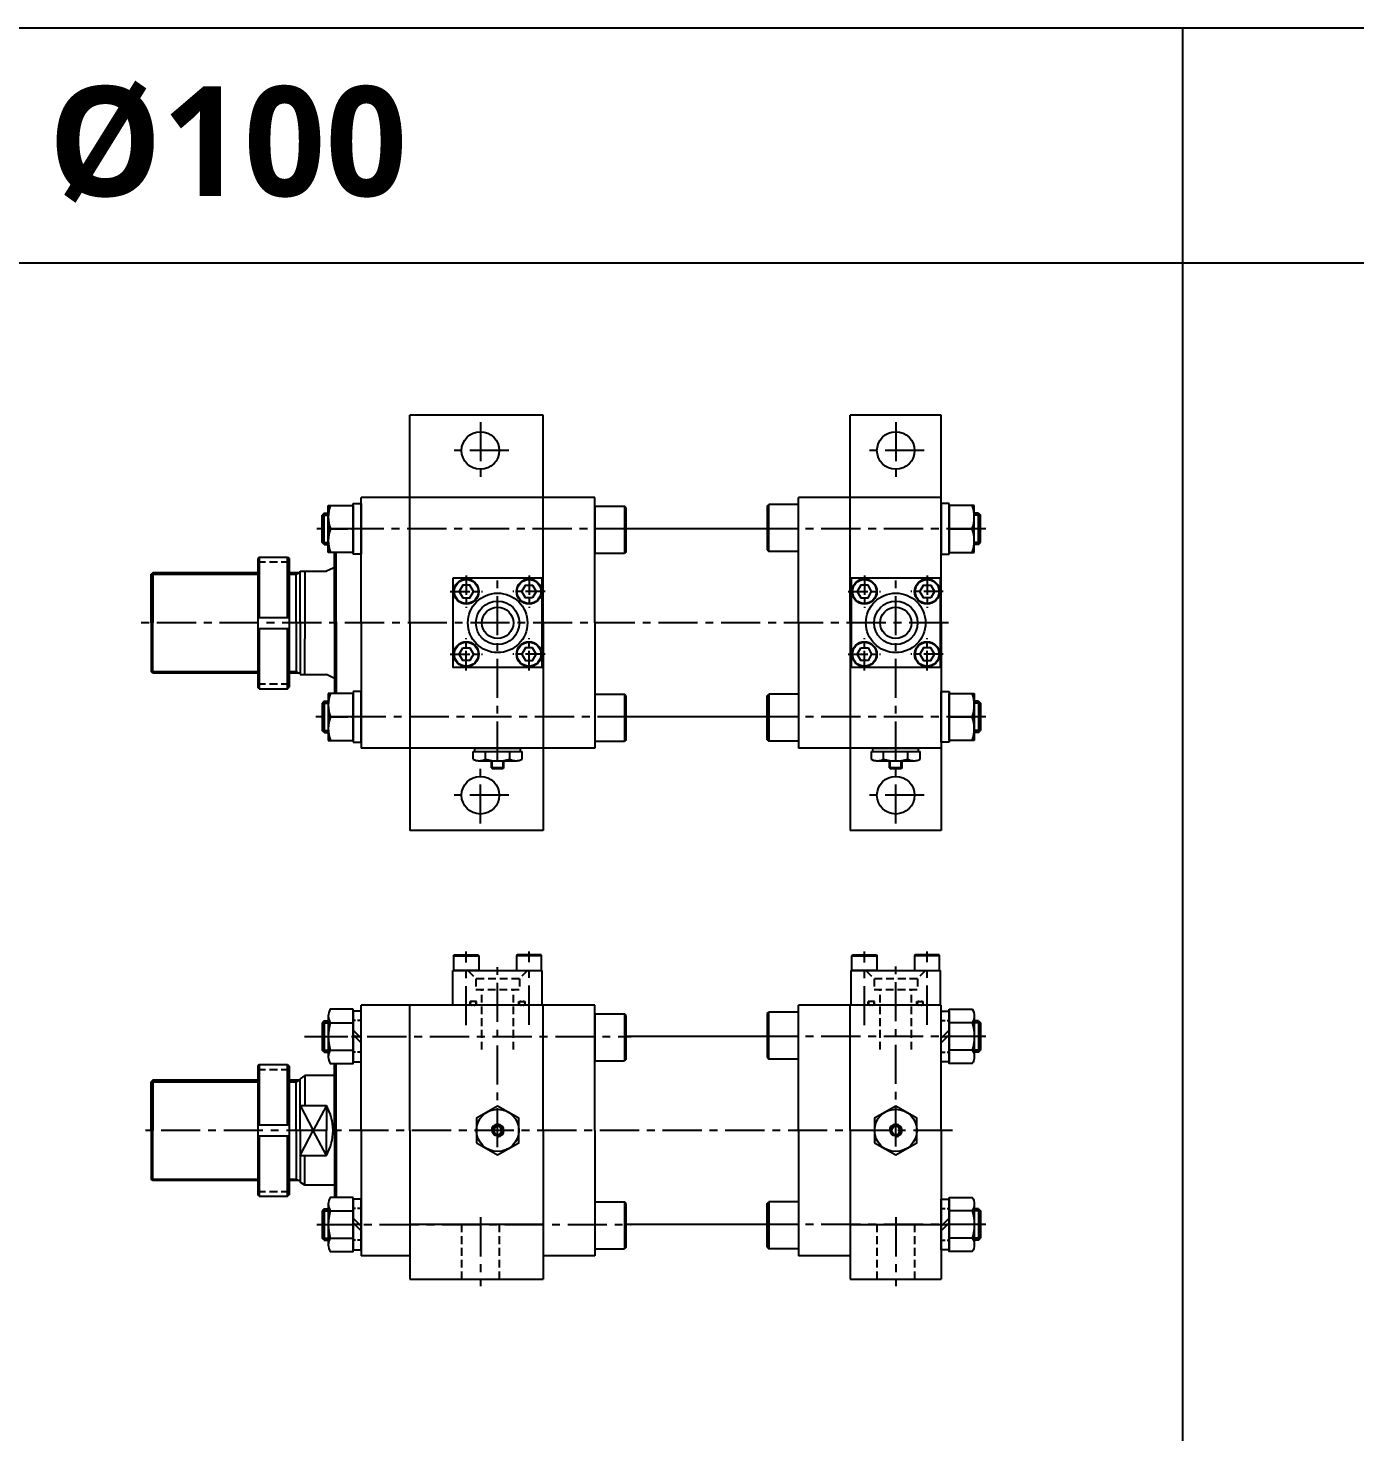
# Model space of a CAD drawing. Extents: x -819 to 10154, y 0 to 4840.
# Drawn here: x 4012 to 4858, y 3944 to 4840 of the extents above; entities that cross this region are included whole.
import ezdxf

# ---------------------------------------------------------------- set-up
doc = ezdxf.new("R2010")
doc.units = 0
doc.header["$LTSCALE"] = 10
doc.header["$MEASUREMENT"] = 0
for name, pattern in [('CENTER', [2, 1.25, -0.25, 0.25, -0.25]), ('CENTERX2', [4, 2.5, -0.5, 0.5, -0.5]), ('HIDDEN', [0.375, 0.25, -0.125]), ('HIDDENX2', [0.75, 0.5, -0.25])]:
    doc.linetypes.add(name, pattern=pattern)
doc.layers.get('0').update_dxf_attribs({"linetype": 'CONTINUOUS'})
doc.layers.get('DEFPOINTS').update_dxf_attribs({"linetype": 'CONTINUOUS'})
for name, color, linetype in [('CEN', 1, 'CENTERX2'), ('CENTER', 1, 'CENTER'), ('HID', 2, 'HIDDENX2'), ('HIDDEN', 2, 'HIDDEN'), ('ML', 7, 'CONTINUOUS')]:
    doc.layers.add(name, color=color, linetype=linetype)
doc.styles.add('문자', font='romans.shx')

msp = doc.modelspace()

# ---------------------------------------------------------------- linework, layer by layer
for p, q in [((6210.31, 4839.75), (0, 4839.75)), ((4748.59, 3047.75), (4748.59, 4839.75)), ((6210.31, 4689.75), (3602.84, 4689.75))]:
    msp.add_line(p, q)
at = {"color": 7, "linetype": 'Continuous'}
for p, q in [((4295.93, 4373.1), (4295.93, 4378.12)), ((4295.93, 4378.12), (4302.26, 4378.12)), ((4296.93, 4378.12), (4296.93, 4380.12)), ((4296.93, 4380.12), (4326.1, 4380.12)), ((4302.26, 4378.12), (4327.1, 4378.12)), ((4303.72, 4373.1), (4303.72, 4378.12)), ((4319.31, 4373.1), (4319.31, 4378.12)), ((4326.1, 4378.12), (4326.1, 4380.12)), ((4327.1, 4373.1), (4327.1, 4378.12)), ((4549.93, 4373.1), (4549.93, 4378.12)), ((4549.93, 4378.12), (4556.26, 4378.12)), ((4550.93, 4378.12), (4550.93, 4380.12)), ((4550.93, 4380.12), (4580.1, 4380.12)), ((4556.26, 4378.12), (4581.1, 4378.12)), ((4557.72, 4373.1), (4557.72, 4378.12)), ((4573.31, 4373.1), (4573.31, 4378.12)), ((4580.1, 4378.12), (4580.1, 4380.12)), ((4581.1, 4373.1), (4581.1, 4378.12)), ((4299.1, 4372.12), (4323.93, 4372.12)), ((4307.51, 4372.37), (4307.51, 4372.37)), ((4307.51, 4367.62), (4307.51, 4372.12)), ((4307.51, 4367.62), (4308.01, 4367.12)), ((4315.51, 4367.62), (4307.51, 4367.62)), ((4308.01, 4367.12), (4315.01, 4367.12)), ((4315.51, 4367.62), (4315.01, 4367.12)), ((4315.51, 4367.62), (4315.51, 4372.12)), ((4553.1, 4372.12), (4577.93, 4372.12)), ((4561.51, 4372.37), (4561.51, 4372.37)), ((4561.51, 4367.62), (4561.51, 4372.12)), ((4561.51, 4367.62), (4562.01, 4367.12)), ((4569.51, 4367.62), (4561.51, 4367.62)), ((4562.01, 4367.12), (4569.01, 4367.12)), ((4569.51, 4367.62), (4569.01, 4367.12)), ((4569.51, 4367.62), (4569.51, 4372.12))]:
    msp.add_line(p, q, dxfattribs=at)
for points in [[(4298.01, 4128.36), (4311.51, 4120.56), (4325.01, 4128.36), (4325.01, 4143.94), (4311.51, 4151.74), (4298.01, 4143.94)], [(4552.01, 4128.36), (4565.51, 4120.56), (4579.01, 4128.36), (4579.01, 4143.94), (4565.51, 4151.74), (4552.01, 4143.94)], [(4310.07, 4138.65), (4308.63, 4136.15), (4310.07, 4133.65), (4312.96, 4133.65), (4314.4, 4136.15), (4312.96, 4138.65)], [(4564.07, 4138.65), (4562.63, 4136.15), (4564.07, 4133.65), (4566.96, 4133.65), (4568.4, 4136.15), (4566.96, 4138.65)]]:
    msp.add_lwpolyline(points, close=True, dxfattribs=at)
for centre, radius in [((4311.51, 4136.15), 13.5), ((4565.51, 4136.15), 13.5), ((4311.51, 4136.15), 3.5), ((4565.51, 4136.15), 3.5)]:
    msp.add_circle(centre, radius, dxfattribs=at)
for centre, radius, start, end in [((4299.1, 4377.74), 5.62, 235.61575, 270), ((4299.82, 4380.34), 8.22, 241.70064, 298.29936), ((4311.51, 4403.46), 31.35, 255.61718, 270.01407), ((4311.52, 4403.46), 31.35, 269.98593, 284.38282), ((4323.21, 4380.34), 8.22, 241.70064, 298.29936), ((4553.1, 4377.74), 5.62, 235.61575, 270), ((4553.82, 4380.34), 8.22, 241.70064, 298.29936), ((4565.51, 4403.46), 31.35, 255.61718, 270.01407), ((4565.52, 4403.46), 31.35, 269.98593, 284.38282), ((4577.21, 4380.34), 8.22, 241.70064, 298.29936)]:
    msp.add_arc(centre, radius, start, end, dxfattribs=at)
at = {"layer": 'CEN'}
for p, q in [((4300.51, 4588.27), (4300.51, 4551.97)), ((4565.51, 4588.27), (4565.51, 4551.97)), ((4318.66, 4570.12), (4282.37, 4570.12)), ((4583.66, 4570.12), (4547.37, 4570.12)), ((4398.83, 4520.12), (4196.14, 4520.12)), ((4622.94, 4520.12), (4474.77, 4520.12)), ((4311.51, 4372.27), (4311.51, 4491.67)), ((4565.51, 4372.24), (4565.51, 4491.67)), ((4599.1, 4460.12), (4083.15, 4460.12)), ((4400.26, 4400.12), (4195.46, 4400.12)), ((4622.94, 4400.12), (4474.77, 4400.12)), ((4300.51, 4331.97), (4300.51, 4368.27)), ((4565.51, 4331.97), (4565.51, 4368.27)), ((4318.66, 4350.12), (4282.37, 4350.12)), ((4583.66, 4350.12), (4547.37, 4350.12)), ((4291.51, 4203.33), (4291.51, 4250.42)), ((4331.51, 4203.59), (4331.51, 4250.42)), ((4545.51, 4203.33), (4545.51, 4250.42)), ((4585.51, 4203.59), (4585.51, 4250.42)), ((4311.51, 4125.41), (4311.51, 4241.42)), ((4565.51, 4125.89), (4565.51, 4241.42)), ((4188.31, 4196.15), (4396.71, 4196.15)), ((4622.94, 4196.15), (4474.77, 4196.15)), ((4601.77, 4136.15), (4083.15, 4136.15)), ((4300.51, 4080.8), (4300.51, 4036.74)), ((4565.51, 4080.8), (4565.51, 4036.74)), ((4196.19, 4076.15), (4396.71, 4076.15)), ((4622.94, 4076.15), (4474.77, 4076.15))]:
    msp.add_line(p, q, dxfattribs=at)
at = {"layer": 'CENTER'}
for p, q in [((4203.32, 4520.12), (4219.5, 4520.12)), ((4615.7, 4520.12), (4599.52, 4520.12)), ((4291.51, 4490.43), (4291.51, 4469.81)), ((4331.51, 4490.43), (4331.51, 4469.81)), ((4545.51, 4490.43), (4545.51, 4469.81)), ((4585.51, 4490.43), (4585.51, 4469.81)), ((4281.2, 4480.12), (4301.83, 4480.12)), ((4341.83, 4480.12), (4321.2, 4480.12)), ((4535.2, 4480.12), (4555.83, 4480.12)), ((4595.83, 4480.12), (4575.2, 4480.12)), ((4291.51, 4429.81), (4291.51, 4450.43)), ((4331.51, 4429.81), (4331.51, 4450.43)), ((4545.51, 4429.81), (4545.51, 4450.43)), ((4585.51, 4429.81), (4585.51, 4450.43)), ((4281.2, 4440.12), (4301.83, 4440.12)), ((4341.83, 4440.12), (4321.2, 4440.12)), ((4535.2, 4440.12), (4555.83, 4440.12)), ((4595.83, 4440.12), (4575.2, 4440.12)), ((4203.32, 4400.12), (4219.5, 4400.12)), ((4615.7, 4400.12), (4599.52, 4400.12)), ((4203.32, 4196.15), (4219.5, 4196.15)), ((4224.6, 4196.15), (4219.32, 4196.15)), ((4594.42, 4196.15), (4599.7, 4196.15)), ((4615.7, 4196.15), (4599.52, 4196.15)), ((4203.32, 4076.15), (4219.5, 4076.15)), ((4224.6, 4076.15), (4219.32, 4076.15)), ((4594.42, 4076.15), (4599.7, 4076.15)), ((4615.7, 4076.15), (4599.52, 4076.15))]:
    msp.add_line(p, q, dxfattribs=at)
at = {"layer": 'DEFPOINTS', "color": 0, "linetype": 'ByBlock'}
for p in [(4203.41, 4183.65), (4185.51, 4103.15), (4203.43, 4088.65)]:
    msp.add_point(p, dxfattribs=at)
at = {"layer": 'HID'}
for p, q in [((4158.45, 4499.12), (4178.45, 4499.12)), ((4158.45, 4421.12), (4178.45, 4421.12)), ((4292.51, 4238.15), (4297.66, 4233)), ((4330.51, 4238.15), (4325.36, 4233)), ((4546.51, 4238.15), (4551.66, 4233)), ((4584.51, 4238.15), (4579.36, 4233)), ((4325.36, 4233), (4297.66, 4233)), ((4297.66, 4233), (4297.66, 4226.15)), ((4325.36, 4233), (4325.36, 4226.15)), ((4579.36, 4233), (4551.66, 4233)), ((4551.66, 4233), (4551.66, 4226.15)), ((4579.36, 4233), (4579.36, 4226.15)), ((4297.66, 4226.15), (4325.36, 4226.15)), ((4301.51, 4187.82), (4301.51, 4226.15)), ((4321.51, 4187.82), (4321.51, 4226.15)), ((4551.66, 4226.15), (4579.36, 4226.15)), ((4555.51, 4187.82), (4555.51, 4226.15)), ((4575.51, 4187.82), (4575.51, 4226.15)), ((4294.01, 4216.15), (4294.01, 4218.55)), ((4298.01, 4218.55), (4294.01, 4218.55)), ((4298.01, 4216.15), (4298.01, 4218.55)), ((4325.01, 4216.15), (4325.01, 4218.55)), ((4325.01, 4218.55), (4329.01, 4218.55)), ((4329.01, 4216.15), (4329.01, 4218.55)), ((4548.01, 4216.15), (4548.01, 4218.55)), ((4552.01, 4218.55), (4548.01, 4218.55)), ((4552.01, 4216.15), (4552.01, 4218.55)), ((4579.01, 4216.15), (4579.01, 4218.55)), ((4579.01, 4218.55), (4583.01, 4218.55)), ((4583.01, 4216.15), (4583.01, 4218.55)), ((4158.45, 4175.15), (4178.45, 4175.15)), ((4158.45, 4097.15), (4178.45, 4097.15)), ((4288.51, 4076.15), (4288.51, 4041.15)), ((4312.51, 4076.15), (4312.51, 4041.15)), ((4553.51, 4076.15), (4553.51, 4041.15)), ((4577.51, 4076.15), (4577.51, 4041.15))]:
    msp.add_line(p, q, dxfattribs=at)
for centre, start, end in [((4295.25, 4217.35), 90, 270), ((4296.59, 4217.35), 270, 90), ((4326.44, 4217.35), 90, 270), ((4327.78, 4217.35), 270, 90), ((4549.25, 4217.35), 90, 270), ((4550.59, 4217.35), 270, 90), ((4580.44, 4217.35), 90, 270), ((4581.78, 4217.35), 270, 90)]:
    msp.add_arc(centre, 1.2, start, end, dxfattribs=at)
at = {"layer": 'HIDDEN'}
for p, q in [((4224.51, 4206.25), (4219.41, 4206.25)), ((4594.51, 4206.25), (4599.61, 4206.25)), ((4224.51, 4186.05), (4219.41, 4186.05)), ((4594.51, 4186.05), (4599.61, 4186.05)), ((4224.51, 4086.25), (4219.41, 4086.25)), ((4594.51, 4086.25), (4599.61, 4086.25)), ((4224.51, 4066.05), (4219.41, 4066.05)), ((4594.51, 4066.05), (4599.61, 4066.05))]:
    msp.add_line(p, q, dxfattribs=at)
at = {"layer": 'ML'}
for p, q in [((4255.51, 4460.12), (4255.51, 4592.62)), ((4340.51, 4592.62), (4255.51, 4592.62)), ((4340.51, 4460.12), (4340.51, 4592.62)), ((4536.51, 4460.12), (4536.51, 4592.62)), ((4594.51, 4592.62), (4536.51, 4592.62)), ((4594.51, 4460.12), (4594.51, 4592.62)), ((4203.41, 4505.12), (4203.41, 4535.12)), ((4203.41, 4535.12), (4219.41, 4535.12)), ((4219.41, 4503.92), (4219.41, 4536.32)), ((4219.41, 4536.32), (4224.51, 4536.32)), ((4219.41, 4535.12), (4219.41, 4505.12)), ((4224.51, 4460.12), (4224.51, 4540.12)), ((4373.51, 4540.12), (4224.51, 4540.12)), ((4224.51, 4536.32), (4224.51, 4503.92)), ((4255.51, 4460.12), (4255.51, 4540.12)), ((4340.51, 4460.12), (4340.51, 4540.12)), ((4373.51, 4460.12), (4373.51, 4540.12)), ((4373.51, 4534.53), (4373.51, 4504.53)), ((4373.51, 4534.53), (4392.51, 4534.53)), ((4392.51, 4534.53), (4392.51, 4504.53)), ((4393.51, 4533.53), (4392.51, 4534.53)), ((4483.51, 4534.7), (4484.51, 4535.7)), ((4483.51, 4534.7), (4483.51, 4506.7)), ((4503.51, 4535.7), (4484.51, 4535.7)), ((4484.51, 4505.7), (4484.51, 4535.7)), ((4503.51, 4460.12), (4503.51, 4540.12)), ((4594.51, 4540.12), (4503.51, 4540.12)), ((4594.51, 4540.12), (4503.51, 4540.12)), ((4536.51, 4460.12), (4536.51, 4540.12)), ((4594.51, 4460.12), (4594.51, 4540.12)), ((4594.51, 4536.32), (4594.51, 4503.92)), ((4599.61, 4536.32), (4594.51, 4536.32)), ((4599.61, 4503.92), (4599.61, 4536.32)), ((4599.61, 4535.12), (4599.61, 4505.12)), ((4615.61, 4535.12), (4599.61, 4535.12)), ((4615.61, 4505.12), (4615.61, 4535.12)), ((4200.76, 4530.12), (4199.51, 4528.87)), ((4199.51, 4511.37), (4199.51, 4528.87)), ((4200.76, 4530.12), (4203.41, 4530.12)), ((4200.76, 4510.12), (4200.76, 4530.12)), ((4393.51, 4505.53), (4393.51, 4533.53)), ((4618.26, 4530.12), (4615.61, 4530.12)), ((4618.26, 4510.12), (4618.26, 4530.12)), ((4618.26, 4530.12), (4619.51, 4528.87)), ((4619.51, 4511.37), (4619.51, 4528.87)), ((4219.41, 4520.12), (4204.75, 4520.12)), ((4483.51, 4520.12), (4393.51, 4520.12)), ((4599.61, 4520.12), (4614.27, 4520.12)), ((4200.76, 4510.12), (4199.51, 4511.37)), ((4200.76, 4510.12), (4203.41, 4510.12)), ((4618.26, 4510.12), (4615.61, 4510.12)), ((4618.26, 4510.12), (4619.51, 4511.37)), ((4159.45, 4502.12), (4158.45, 4501.12)), ((4158.45, 4501.12), (4158.45, 4419.12)), ((4159.45, 4502.12), (4159.45, 4463.62)), ((4159.45, 4502.12), (4177.45, 4502.12)), ((4177.45, 4463.62), (4177.45, 4502.12)), ((4177.45, 4502.12), (4178.45, 4501.12)), ((4178.45, 4501.12), (4178.45, 4419.12)), ((4219.41, 4505.12), (4203.41, 4505.12)), ((4207.51, 4460.12), (4207.51, 4505.12)), ((4208.51, 4460.12), (4208.51, 4505.12)), ((4224.51, 4503.92), (4219.41, 4503.92)), ((4373.51, 4504.53), (4392.51, 4504.53)), ((4393.51, 4505.53), (4392.51, 4504.53)), ((4483.51, 4506.7), (4484.51, 4505.7)), ((4503.51, 4505.7), (4484.51, 4505.7)), ((4594.51, 4503.92), (4599.61, 4503.92)), ((4599.61, 4505.12), (4615.61, 4505.12)), ((4091.51, 4492.12), (4090.51, 4491.12)), ((4090.51, 4460.12), (4090.51, 4491.12)), ((4158.45, 4492.12), (4091.51, 4492.12)), ((4091.51, 4492.12), (4091.51, 4460.12)), ((4185.51, 4492.12), (4178.45, 4492.12)), ((4183.03, 4460.12), (4183.03, 4492.12)), ((4185.51, 4460.12), (4185.51, 4493.12)), ((4185.51, 4493.12), (4202.21, 4493.12)), ((4188.51, 4493.12), (4188.51, 4449.89)), ((4206.46, 4495.12), (4202.21, 4493.12)), ((4207.51, 4495.12), (4206.46, 4495.12)), ((4340.01, 4488.62), (4283.01, 4488.62)), ((4283.01, 4488.62), (4283.01, 4431.62)), ((4340.01, 4431.62), (4340.01, 4488.62)), ((4594.01, 4488.62), (4537.01, 4488.62)), ((4537.01, 4488.62), (4537.01, 4431.62)), ((4594.01, 4431.62), (4594.01, 4488.62)), ((4158.45, 4463.62), (4178.45, 4463.62)), ((4090.51, 4460.12), (4090.51, 4429.12)), ((4091.51, 4428.12), (4091.51, 4460.12)), ((4158.45, 4456.62), (4178.45, 4456.62)), ((4159.45, 4456.62), (4159.45, 4418.12)), ((4177.45, 4418.12), (4177.45, 4456.62)), ((4183.03, 4460.12), (4183.03, 4428.12)), ((4185.51, 4460.12), (4185.51, 4427.12)), ((4207.51, 4460.12), (4207.51, 4415.12)), ((4208.51, 4460.12), (4208.51, 4415.12)), ((4224.51, 4460.12), (4224.51, 4380.12)), ((4255.51, 4460.12), (4255.51, 4327.62)), ((4340.51, 4460.12), (4340.51, 4327.62)), ((4373.51, 4460.12), (4373.51, 4380.12)), ((4503.51, 4460.12), (4503.51, 4380.12)), ((4536.51, 4460.12), (4536.51, 4380.12)), ((4536.51, 4460.12), (4536.51, 4327.62)), ((4594.51, 4460.12), (4594.51, 4380.12)), ((4594.51, 4460.12), (4594.51, 4327.62)), ((4188.51, 4427.12), (4188.51, 4449.89)), ((4091.51, 4428.12), (4090.51, 4429.12)), ((4158.45, 4428.12), (4091.51, 4428.12)), ((4185.51, 4428.12), (4178.45, 4428.12)), ((4185.51, 4427.12), (4202.21, 4427.12)), ((4206.46, 4425.12), (4202.21, 4427.12)), ((4340.01, 4431.62), (4283.01, 4431.62)), ((4594.01, 4431.62), (4537.01, 4431.62)), ((4159.45, 4418.12), (4158.45, 4419.12)), ((4159.45, 4418.12), (4177.45, 4418.12)), ((4177.45, 4418.12), (4178.45, 4419.12)), ((4207.51, 4425.12), (4206.46, 4425.12)), ((4200.76, 4410.12), (4199.51, 4408.87)), ((4199.51, 4408.87), (4199.51, 4391.37)), ((4200.76, 4410.12), (4203.41, 4410.12)), ((4200.76, 4410.12), (4200.76, 4390.12)), ((4203.41, 4415.12), (4203.41, 4385.12)), ((4219.41, 4415.12), (4203.41, 4415.12)), ((4219.41, 4416.32), (4219.41, 4383.92)), ((4224.51, 4416.32), (4219.41, 4416.32)), ((4219.41, 4385.12), (4219.41, 4415.12)), ((4224.51, 4383.92), (4224.51, 4416.32)), ((4373.51, 4414.53), (4373.51, 4384.53)), ((4373.51, 4414.53), (4392.51, 4414.53)), ((4392.51, 4414.53), (4392.51, 4384.53)), ((4393.51, 4413.53), (4392.51, 4414.53)), ((4393.51, 4385.53), (4393.51, 4413.53)), ((4483.51, 4413.53), (4484.51, 4414.53)), ((4483.51, 4385.53), (4483.51, 4413.53)), ((4503.51, 4414.53), (4484.51, 4414.53)), ((4484.51, 4414.53), (4484.51, 4384.53)), ((4594.51, 4416.32), (4599.61, 4416.32)), ((4594.51, 4383.92), (4594.51, 4416.32)), ((4599.61, 4416.32), (4599.61, 4383.92)), ((4599.61, 4415.12), (4615.61, 4415.12)), ((4599.61, 4385.12), (4599.61, 4415.12)), ((4615.61, 4415.12), (4615.61, 4385.12)), ((4618.26, 4410.12), (4615.61, 4410.12)), ((4618.26, 4410.12), (4619.51, 4408.87)), ((4618.26, 4410.12), (4618.26, 4390.12)), ((4619.51, 4408.87), (4619.51, 4391.37)), ((4219.41, 4400.12), (4204.75, 4400.12)), ((4483.51, 4400.12), (4393.51, 4400.12)), ((4599.61, 4400.12), (4614.27, 4400.12)), ((4200.76, 4390.12), (4199.51, 4391.37)), ((4618.26, 4390.12), (4619.51, 4391.37)), ((4200.76, 4390.12), (4203.41, 4390.12)), ((4203.41, 4385.12), (4219.41, 4385.12)), ((4219.41, 4383.92), (4224.51, 4383.92)), ((4373.51, 4384.53), (4392.51, 4384.53)), ((4393.51, 4385.53), (4392.51, 4384.53)), ((4483.51, 4385.53), (4484.51, 4384.53)), ((4503.51, 4384.53), (4484.51, 4384.53)), ((4599.61, 4383.92), (4594.51, 4383.92)), ((4615.61, 4385.12), (4599.61, 4385.12)), ((4618.26, 4390.12), (4615.61, 4390.12)), ((4373.51, 4380.12), (4224.51, 4380.12)), ((4594.51, 4380.12), (4503.51, 4380.12)), ((4340.51, 4327.62), (4255.51, 4327.62)), ((4594.51, 4327.62), (4536.51, 4327.62)), ((4283.51, 4247.55), (4283.86, 4248.15)), ((4283.51, 4247.55), (4299.51, 4247.55)), ((4283.51, 4238.15), (4283.51, 4247.55)), ((4283.86, 4248.15), (4299.17, 4248.15)), ((4299.17, 4248.15), (4299.51, 4247.55)), ((4299.51, 4247.55), (4299.51, 4238.15)), ((4323.86, 4248.15), (4323.51, 4247.55)), ((4339.51, 4247.55), (4323.51, 4247.55)), ((4323.51, 4247.55), (4323.51, 4238.15)), ((4339.17, 4248.15), (4323.86, 4248.15)), ((4339.51, 4247.55), (4339.17, 4248.15)), ((4339.51, 4238.15), (4339.51, 4247.55)), ((4537.51, 4247.55), (4537.86, 4248.15)), ((4537.51, 4247.55), (4553.51, 4247.55)), ((4537.51, 4238.15), (4537.51, 4247.55)), ((4537.86, 4248.15), (4553.17, 4248.15)), ((4553.17, 4248.15), (4553.51, 4247.55)), ((4553.51, 4247.55), (4553.51, 4238.15)), ((4577.86, 4248.15), (4577.51, 4247.55)), ((4593.51, 4247.55), (4577.51, 4247.55)), ((4577.51, 4247.55), (4577.51, 4238.15)), ((4593.17, 4248.15), (4577.86, 4248.15)), ((4593.51, 4247.55), (4593.17, 4248.15)), ((4593.51, 4238.15), (4593.51, 4247.55)), ((4283.01, 4238.15), (4340.01, 4238.15)), ((4283.01, 4216.15), (4283.01, 4238.15)), ((4299.51, 4238.15), (4283.51, 4238.15)), ((4340.01, 4216.15), (4340.01, 4238.15)), ((4537.01, 4238.15), (4594.01, 4238.15)), ((4537.01, 4216.15), (4537.01, 4238.15)), ((4553.51, 4238.15), (4537.51, 4238.15)), ((4594.01, 4216.15), (4594.01, 4238.15)), ((4224.51, 4136.15), (4224.51, 4216.15)), ((4373.51, 4216.15), (4224.51, 4216.15)), ((4255.51, 4136.15), (4255.51, 4216.15)), ((4340.51, 4136.15), (4340.51, 4216.15)), ((4373.51, 4136.15), (4373.51, 4216.15)), ((4483.51, 4210.73), (4484.51, 4211.73)), ((4503.51, 4211.73), (4484.51, 4211.73)), ((4484.51, 4181.73), (4484.51, 4211.73)), ((4594.51, 4216.15), (4503.51, 4216.15)), ((4503.51, 4136.15), (4503.51, 4216.15)), ((4594.51, 4216.15), (4503.51, 4216.15)), ((4536.51, 4136.15), (4536.51, 4216.15)), ((4594.51, 4136.15), (4594.51, 4216.15)), ((4200.76, 4206.15), (4199.51, 4204.9)), ((4199.51, 4204.9), (4199.51, 4187.4)), ((4200.76, 4206.15), (4200.76, 4186.15)), ((4200.76, 4206.15), (4203.41, 4206.15)), ((4203.41, 4209.14), (4203.41, 4183.16)), ((4204.75, 4204.81), (4219.41, 4204.81)), ((4373.51, 4210.57), (4392.51, 4210.57)), ((4373.51, 4210.57), (4373.51, 4180.57)), ((4392.51, 4210.57), (4392.51, 4180.57)), ((4393.51, 4209.57), (4392.51, 4210.57)), ((4393.51, 4181.57), (4393.51, 4209.57)), ((4483.51, 4210.73), (4483.51, 4182.73)), ((4614.27, 4204.81), (4599.61, 4204.81)), ((4615.61, 4209.14), (4615.61, 4183.16)), ((4618.26, 4206.15), (4615.61, 4206.15)), ((4618.26, 4206.15), (4618.26, 4186.15)), ((4618.26, 4206.15), (4619.51, 4204.9)), ((4619.51, 4204.9), (4619.51, 4187.4)), ((4224.51, 4195.04), (4219.41, 4200.14)), ((4224.51, 4192.16), (4219.41, 4197.26)), ((4483.51, 4196.15), (4393.51, 4196.15)), ((4594.51, 4195.04), (4599.61, 4200.14)), ((4594.51, 4192.16), (4599.61, 4197.26)), ((4200.76, 4186.15), (4199.51, 4187.4)), ((4200.76, 4186.15), (4203.41, 4186.15)), ((4204.75, 4187.49), (4219.41, 4187.49)), ((4614.27, 4187.49), (4599.61, 4187.49)), ((4618.26, 4186.15), (4615.61, 4186.15)), ((4618.26, 4186.15), (4619.51, 4187.4)), ((4159.45, 4178.15), (4158.45, 4177.15)), ((4158.45, 4177.15), (4158.45, 4095.15)), ((4159.45, 4178.15), (4177.45, 4178.15)), ((4159.45, 4178.15), (4159.45, 4139.65)), ((4177.45, 4178.15), (4178.45, 4177.15)), ((4177.45, 4139.65), (4177.45, 4178.15)), ((4178.45, 4177.15), (4178.45, 4095.15)), ((4207.51, 4136.15), (4207.51, 4178.83)), ((4208.51, 4136.15), (4208.51, 4178.83)), ((4373.51, 4180.57), (4392.51, 4180.57)), ((4393.51, 4181.57), (4392.51, 4180.57)), ((4483.51, 4182.73), (4484.51, 4181.73)), ((4503.51, 4181.73), (4484.51, 4181.73)), ((4091.51, 4168.15), (4090.51, 4167.15)), ((4090.51, 4136.15), (4090.51, 4167.15)), ((4091.51, 4168.15), (4091.51, 4136.15)), ((4158.45, 4168.15), (4091.51, 4168.15)), ((4185.51, 4168.15), (4178.45, 4168.15)), ((4183.03, 4136.15), (4183.03, 4168.15)), ((4188.51, 4171.15), (4185.51, 4169.15)), ((4185.51, 4136.15), (4185.51, 4169.15)), ((4207.51, 4171.15), (4188.51, 4171.15)), ((4188.51, 4171.15), (4188.51, 4152.12)), ((4185.51, 4152.12), (4202.21, 4152.12)), ((4202.21, 4152.12), (4202.21, 4136.15)), ((4158.45, 4139.65), (4178.45, 4139.65)), ((4090.51, 4136.15), (4090.51, 4105.15)), ((4091.51, 4104.15), (4091.51, 4136.15)), ((4158.45, 4132.65), (4178.45, 4132.65)), ((4159.45, 4132.65), (4159.45, 4094.15)), ((4177.45, 4094.15), (4177.45, 4132.65)), ((4183.03, 4136.15), (4183.03, 4104.15)), ((4185.51, 4136.15), (4185.51, 4103.15)), ((4202.21, 4120.19), (4202.21, 4136.15)), ((4207.51, 4136.15), (4207.51, 4093.47)), ((4208.51, 4136.15), (4208.51, 4093.47)), ((4224.51, 4136.15), (4224.51, 4056.15)), ((4255.51, 4136.15), (4255.51, 4041.15)), ((4340.51, 4136.15), (4340.51, 4041.15)), ((4373.51, 4136.15), (4373.51, 4056.15)), ((4503.51, 4136.15), (4503.51, 4056.15)), ((4536.51, 4136.15), (4536.51, 4041.15)), ((4594.51, 4136.15), (4594.51, 4041.15)), ((4185.51, 4120.19), (4202.21, 4120.19)), ((4188.51, 4101.15), (4188.51, 4120.19)), ((4091.51, 4104.15), (4090.51, 4105.15)), ((4158.45, 4104.15), (4091.51, 4104.15)), ((4185.51, 4104.15), (4178.45, 4104.15)), ((4159.45, 4094.15), (4158.45, 4095.15)), ((4177.45, 4094.15), (4178.45, 4095.15)), ((4188.51, 4101.15), (4185.51, 4103.15)), ((4207.51, 4101.15), (4188.51, 4101.15)), ((4159.45, 4094.15), (4177.45, 4094.15)), ((4200.76, 4086.15), (4199.51, 4084.9)), ((4200.76, 4086.15), (4203.41, 4086.15)), ((4200.76, 4086.15), (4200.76, 4066.15)), ((4203.41, 4089.14), (4203.41, 4063.16)), ((4373.51, 4090.57), (4373.51, 4060.57)), ((4373.51, 4090.57), (4392.51, 4090.57)), ((4392.51, 4090.57), (4392.51, 4060.57)), ((4393.51, 4089.57), (4392.51, 4090.57)), ((4393.51, 4061.57), (4393.51, 4089.57)), ((4483.51, 4089.57), (4484.51, 4090.57)), ((4483.51, 4061.57), (4483.51, 4089.57)), ((4503.51, 4090.57), (4484.51, 4090.57)), ((4484.51, 4090.57), (4484.51, 4060.57)), ((4615.61, 4089.14), (4615.61, 4063.16)), ((4618.26, 4086.15), (4615.61, 4086.15)), ((4618.26, 4086.15), (4618.26, 4066.15)), ((4618.26, 4086.15), (4619.51, 4084.9)), ((4199.51, 4084.9), (4199.51, 4067.4)), ((4204.75, 4084.81), (4219.41, 4084.81)), ((4224.51, 4075.04), (4219.41, 4080.14)), ((4224.51, 4072.16), (4219.41, 4077.26)), ((4594.51, 4075.04), (4599.61, 4080.14)), ((4594.51, 4072.16), (4599.61, 4077.26)), ((4614.27, 4084.81), (4599.61, 4084.81)), ((4619.51, 4084.9), (4619.51, 4067.4)), ((4340.51, 4076.15), (4255.51, 4076.15)), ((4483.51, 4076.15), (4393.51, 4076.15)), ((4536.51, 4076.15), (4594.51, 4076.15)), ((4200.76, 4066.15), (4199.51, 4067.4)), ((4200.76, 4066.15), (4203.41, 4066.15)), ((4204.75, 4067.49), (4219.41, 4067.49)), ((4373.51, 4060.57), (4392.51, 4060.57)), ((4393.51, 4061.57), (4392.51, 4060.57)), ((4483.51, 4061.57), (4484.51, 4060.57)), ((4503.51, 4060.57), (4484.51, 4060.57)), ((4614.27, 4067.49), (4599.61, 4067.49)), ((4618.26, 4066.15), (4615.61, 4066.15)), ((4618.26, 4066.15), (4619.51, 4067.4)), ((4255.51, 4056.15), (4224.51, 4056.15)), ((4373.51, 4056.15), (4340.51, 4056.15)), ((4536.51, 4056.15), (4503.51, 4056.15)), ((4255.51, 4041.15), (4340.51, 4041.15)), ((4536.51, 4041.15), (4594.51, 4041.15))]:
    msp.add_line(p, q, dxfattribs=at)
at = {"layer": 'ML', "color": 2}
for p, q in [((4199.51, 4528.87), (4203.41, 4528.87)), ((4619.51, 4528.87), (4615.61, 4528.87)), ((4199.51, 4511.37), (4203.41, 4511.37)), ((4619.51, 4511.37), (4615.61, 4511.37)), ((4090.51, 4491.12), (4158.45, 4491.12)), ((4178.45, 4491.12), (4183.03, 4491.12)), ((4183.03, 4491.12), (4184.83, 4492.12)), ((4090.51, 4429.12), (4158.45, 4429.12)), ((4178.45, 4429.12), (4183.03, 4429.12)), ((4183.03, 4429.12), (4184.83, 4428.12)), ((4183.03, 4429.12), (4184.83, 4428.12)), ((4199.51, 4408.87), (4203.41, 4408.87)), ((4619.51, 4408.87), (4615.61, 4408.87)), ((4199.51, 4391.37), (4203.41, 4391.37)), ((4619.51, 4391.37), (4615.61, 4391.37)), ((4308.01, 4372.31), (4308.01, 4372.31)), ((4308.01, 4367.12), (4308.01, 4372.12)), ((4315.01, 4367.12), (4315.01, 4372.12)), ((4562.01, 4372.31), (4562.01, 4372.31)), ((4562.01, 4367.12), (4562.01, 4372.12)), ((4569.01, 4367.12), (4569.01, 4372.12)), ((4199.51, 4204.9), (4203.41, 4204.9)), ((4619.51, 4204.9), (4615.61, 4204.9)), ((4199.51, 4187.4), (4203.41, 4187.4)), ((4619.51, 4187.4), (4615.61, 4187.4)), ((4090.51, 4167.15), (4158.45, 4167.15)), ((4178.45, 4167.15), (4183.03, 4167.15)), ((4183.03, 4167.15), (4184.83, 4168.15)), ((4185.51, 4152.12), (4193.86, 4136.15)), ((4202.21, 4152.12), (4193.86, 4136.15)), ((4185.51, 4120.19), (4193.86, 4136.15)), ((4202.21, 4120.19), (4193.86, 4136.15)), ((4090.51, 4105.15), (4158.45, 4105.15)), ((4178.45, 4105.15), (4183.03, 4105.15)), ((4183.03, 4105.15), (4184.83, 4104.15)), ((4199.51, 4084.9), (4203.41, 4084.9)), ((4619.51, 4084.9), (4615.61, 4084.9)), ((4199.51, 4067.4), (4203.41, 4067.4)), ((4619.51, 4067.4), (4615.61, 4067.4))]:
    msp.add_line(p, q, dxfattribs=at)
at = {"layer": 'ML'}
for points in [[(4289.21, 4476.12), (4293.82, 4476.12), (4296.13, 4480.12), (4293.82, 4484.12), (4289.21, 4484.12), (4286.9, 4480.12), (4289.21, 4476.12)], [(4333.82, 4476.12), (4329.21, 4476.12), (4326.9, 4480.12), (4329.21, 4484.12), (4333.82, 4484.12), (4336.13, 4480.12), (4333.82, 4476.12)], [(4543.21, 4476.12), (4547.82, 4476.12), (4550.13, 4480.12), (4547.82, 4484.12), (4543.21, 4484.12), (4540.9, 4480.12), (4543.21, 4476.12)], [(4587.82, 4476.12), (4583.21, 4476.12), (4580.9, 4480.12), (4583.21, 4484.12), (4587.82, 4484.12), (4590.13, 4480.12), (4587.82, 4476.12)], [(4289.21, 4444.12), (4293.82, 4444.12), (4296.13, 4440.12), (4293.82, 4436.12), (4289.21, 4436.12), (4286.9, 4440.12), (4289.21, 4444.12)], [(4333.82, 4444.12), (4329.21, 4444.12), (4326.9, 4440.12), (4329.21, 4436.12), (4333.82, 4436.12), (4336.13, 4440.12), (4333.82, 4444.12)], [(4543.21, 4444.12), (4547.82, 4444.12), (4550.13, 4440.12), (4547.82, 4436.12), (4543.21, 4436.12), (4540.9, 4440.12), (4543.21, 4444.12)], [(4587.82, 4444.12), (4583.21, 4444.12), (4580.9, 4440.12), (4583.21, 4436.12), (4587.82, 4436.12), (4590.13, 4440.12), (4587.82, 4444.12)], [(4224.51, 4212.35), (4219.41, 4212.35), (4219.41, 4179.95), (4224.51, 4179.95), (4224.51, 4212.35)], [(4594.51, 4212.35), (4599.61, 4212.35), (4599.61, 4179.95), (4594.51, 4179.95), (4594.51, 4212.35)], [(4224.51, 4092.35), (4219.41, 4092.35), (4219.41, 4059.95), (4224.51, 4059.95), (4224.51, 4092.35)], [(4594.51, 4092.35), (4599.61, 4092.35), (4599.61, 4059.95), (4594.51, 4059.95), (4594.51, 4092.35)]]:
    msp.add_lwpolyline(points, dxfattribs=at)
for points in [[(4219.41, 4213.47), (4204.75, 4213.47, 0.309401), (4204.75, 4204.81, 0.154701), (4204.75, 4187.49, 0.309401), (4204.75, 4178.83), (4219.41, 4178.83), (4219.41, 4213.47)], [(4599.61, 4213.47), (4614.27, 4213.47, -0.309401), (4614.27, 4204.81, -0.154701), (4614.27, 4187.49, -0.309401), (4614.27, 4178.83), (4599.61, 4178.83), (4599.61, 4213.47)], [(4219.41, 4093.47), (4204.75, 4093.47, 0.309401), (4204.75, 4084.81, 0.154701), (4204.75, 4067.49, 0.309401), (4204.75, 4058.83), (4219.41, 4058.83), (4219.41, 4093.47)], [(4599.61, 4093.47), (4614.27, 4093.47, -0.309401), (4614.27, 4084.81, -0.154701), (4614.27, 4067.49, -0.309401), (4614.27, 4058.83), (4599.61, 4058.83), (4599.61, 4093.47)]]:
    msp.add_lwpolyline(points, format="xyb", dxfattribs=at)
for centre, radius in [((4300.51, 4570.12), 12), ((4565.51, 4570.12), 12), ((4291.51, 4480.12), 8), ((4291.51, 4480.12), 7.65), ((4331.51, 4480.12), 8), ((4331.51, 4480.12), 7.65), ((4545.51, 4480.12), 8), ((4545.51, 4480.12), 7.65), ((4585.51, 4480.12), 8), ((4585.51, 4480.12), 7.65), ((4311.51, 4460.12), 19), ((4311.51, 4460.12), 13.85), ((4565.51, 4460.12), 19), ((4565.51, 4460.12), 13.85), ((4311.51, 4460.12), 10), ((4565.51, 4460.12), 10), ((4291.51, 4440.12), 8), ((4291.51, 4440.12), 7.65), ((4331.51, 4440.12), 8), ((4331.51, 4440.12), 7.65), ((4545.51, 4440.12), 8), ((4545.51, 4440.12), 7.65), ((4585.51, 4440.12), 8), ((4585.51, 4440.12), 7.65), ((4300.51, 4350.12), 12), ((4565.51, 4350.12), 12)]:
    msp.add_circle(centre, radius, dxfattribs=at)
for centre, radius, start, end in [((4225.08, 4527.62), 21.66, 159.74384, 200.25616), ((4593.95, 4527.62), 21.66, 339.74384, 20.25616), ((4225.08, 4512.62), 21.66, 159.74384, 200.25616), ((4593.95, 4512.62), 21.66, 339.74384, 20.25616), ((4225.08, 4407.62), 21.66, 159.74384, 200.25616), ((4593.95, 4407.62), 21.66, 339.74384, 20.25616), ((4225.08, 4392.62), 21.66, 159.74384, 200.25616), ((4593.95, 4392.62), 21.66, 339.74384, 20.25616), ((4174.31, 4136.15), 32.15, 0, 29.77443), ((4174.31, 4136.15), 32.15, 330.22557, 0)]:
    msp.add_arc(centre, radius, start, end, dxfattribs=at)
at = {"layer": 'ML', "color": 2}
for centre in [(4311.51, 4136.15), (4565.51, 4136.15)]:
    msp.add_arc(centre, 4, 270, 180, dxfattribs=at)

# ---------------------------------------------------------------- texts
at = {"insert": (4024.83, 4802.52), "char_height": 70, "attachment_point": 1, "style": '문자'}
msp.add_mtext_dynamic_manual_height_columns('{\\fMalgun Gothic|b1|i0|c129|p50;%%C100}', width=124.5326, gutter_width=16, heights=[-75.56], dxfattribs=at)

doc.saveas('drawing.dxf')
